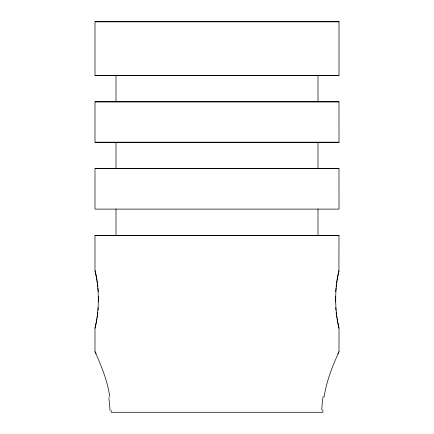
<?xml version="1.0" encoding="UTF-8"?>
<svg xmlns="http://www.w3.org/2000/svg" width="434" height="434" viewBox="0 0 434 434"><rect width="100%" height="100%" fill="white"/><g stroke="black" fill="none" stroke-linecap="round" stroke-linejoin="round"><path stroke-width="0.65" d="M98.529 301.999L98.518 296.319M335.482 296.319L335.471 301.999M322.896 410.032L322.842 412.284L111.158 412.284L111.104 410.032M335.699 291.675L335.987 288.105M98.268 307.57L98.051 310.239M97.856 312.176L97.563 314.639M336.117 286.82L336.41 284.335M109.878 397.077C107.567 381.215 101.583 366.231 94.986 351.735L94.986 328.207C99.413 309.296 99.413 289.435 94.986 270.528L94.986 235.396L338.997 235.374L338.9 271.087M336.567 283.147L336.882 281.015M97.4 315.816L97.151 317.509M94.986 351.735L95.263 352.088M324.122 397.077C326.433 381.215 332.417 366.231 339.014 351.735L339.014 328.207C334.668 309.561 334.554 289.972 338.851 271.31M96.983 318.583L96.636 320.59M336.985 280.337L337.316 278.416M96.549 321.062L96.212 322.815M337.424 277.814L338.232 273.789M96.131 323.216L95.778 324.914M95.67 325.408L95.301 326.992M338.319 273.387L339.008 270.528M95.23 327.29L94.992 328.202M337.853 353.656L338.211 352.999M338.368 352.717L338.634 352.262M338.737 352.088L339.014 351.735M94.992 21.7L339.008 21.7M95.003 75.402L338.997 75.402M95.003 101.827L338.997 101.827L339.014 142.281L94.986 142.281L94.986 101.849L339.014 101.849M95.003 142.222L338.997 142.222M95.003 168.647L338.997 168.647L339.014 209.101L94.986 209.101L94.986 168.669L339.014 168.669M94.986 235.396L339.014 235.396M95.366 352.262L95.632 352.717M95.789 352.999L96.147 353.656M94.992 270.528L95.681 273.387M339.008 328.202L338.77 327.29M338.699 326.992L338.33 325.408M338.222 324.914L337.869 323.216M95.768 273.789L96.576 277.814M337.788 322.815L337.451 321.062M337.364 320.59L337.017 318.583M96.684 278.416L97.015 280.337M97.118 281.015L97.433 283.147M336.849 317.509L336.6 315.816M336.437 314.639L336.144 312.176M97.59 284.335L97.883 286.82M98.013 288.105L98.301 291.675M335.949 310.239L335.732 307.57M318.003 75.397L318.003 101.833M318.003 142.216L318.003 168.652M318.003 208.944L318.003 235.38M115.997 75.397L115.997 101.833M115.997 142.216L115.997 168.652M115.997 208.944L115.997 235.38M321.8 409.864A55.476 27.375 -90 0 1 323.146 396.416M108.798 397.81A55.476 25.134 89.4 0 1 109.948 410.211M339.014 21.83L94.986 21.83L94.986 75.451L339.014 75.451L339.014 21.83"/></g></svg>
